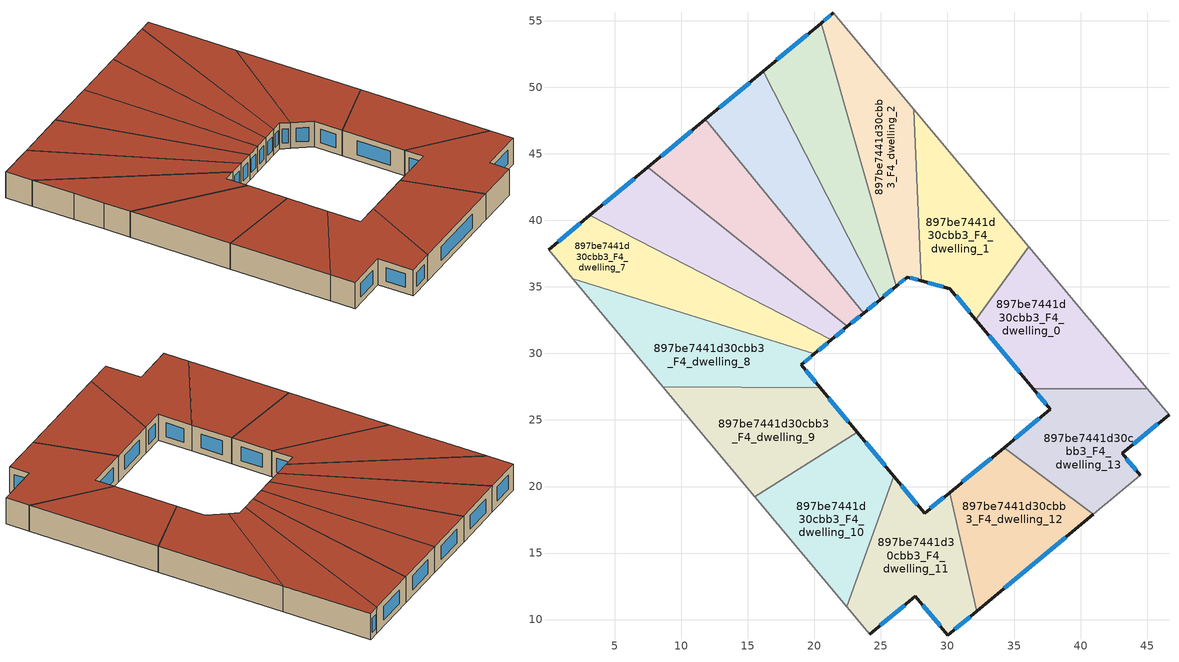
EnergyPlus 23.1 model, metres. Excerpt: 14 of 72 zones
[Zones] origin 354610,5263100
897be7441d30cbb3_F4_dwelling_0
 floor to 897be7441d30cbb3_F3_dwelling_0 (EU_floor_Construction): 36.11,38.03 45.03,27.35 36.43,27.35 32.12,32.54 z12
 wall outside (EU_wall_Construction): 32.12,32.54 36.43,27.35 z12:15
 wall to 897be7441d30cbb3_F4_dwelling_1 (EU_wall_Construction): 36.11,38.03 32.12,32.54 z12:15
 wall adiabatic (EU_wall_Construction): 45.03,27.35 36.11,38.03 z12:15
 wall to 897be7441d30cbb3_F4_dwelling_13 (EU_wall_Construction): 36.43,27.35 45.03,27.35 z12:15
 window (EU_Window_Construction): 33.14,31.32 35.42,28.57 z12.7:14.3
 roof outside (EU_roof_Construction): 45.03,27.35 36.11,38.03 32.12,32.54 36.43,27.35 z15
897be7441d30cbb3_F4_dwelling_1
 floor to 897be7441d30cbb3_F3_dwelling_1 (EU_floor_Construction): 27.47,48.36 36.11,38.03 32.12,32.54 30.19,34.87 28.02,35.46 z12
 wall outside (EU_wall_Construction): 28.02,35.46 30.19,34.87 32.12,32.54 z12:15
 wall to 897be7441d30cbb3_F4_dwelling_2 (EU_wall_Construction): 27.47,48.36 28.02,35.46 z12:15
 wall adiabatic (EU_wall_Construction): 36.11,38.03 27.47,48.36 z12:15
 window (EU_Window_Construction): 30.64,34.32 31.67,33.09 / 28.53,35.32 29.68,35.01 z12.7:14.3
 roof outside (EU_roof_Construction): 32.12,32.54 36.11,38.03 27.47,48.36 28.02,35.46 30.19,34.87 z15
897be7441d30cbb3_F4_dwelling_10
 floor to 897be7441d30cbb3_F3_dwelling_10 (EU_floor_Construction): 23.2,24.09 25.98,20.76 22.43,10.97 15.52,19.24 z12
 wall outside (EU_wall_Construction): 25.98,20.76 23.2,24.09 z12:15
 wall to 897be7441d30cbb3_F4_dwelling_11 (EU_wall_Construction): 22.43,10.97 25.98,20.76 z12:15
 wall adiabatic (EU_wall_Construction): 15.52,19.24 22.43,10.97 z12:15
 wall to 897be7441d30cbb3_F4_dwelling_9 (EU_wall_Construction): 23.2,24.09 15.52,19.24 z12:15
 window (EU_Window_Construction): 25.32,21.54 23.85,23.31 z12.7:14.3
 roof outside (EU_roof_Construction): 22.43,10.97 25.98,20.76 23.2,24.09 15.52,19.24 z15
897be7441d30cbb3_F4_dwelling_11
 floor to 897be7441d30cbb3_F3_dwelling_11 (EU_floor_Construction): 30.16,19.55 32.21,10.64 30.03,8.83 27.59,11.76 24.15,8.91 22.43,10.97 25.98,20.76 28.28,17.99 z12
 wall outside (EU_wall_Construction): 24.15,8.91 27.59,11.76 30.03,8.83 32.21,10.64 / 30.16,19.55 28.28,17.99 25.98,20.76 z12:15
 wall adiabatic (EU_wall_Construction): 22.43,10.97 24.15,8.91 z12:15
 wall to 897be7441d30cbb3_F4_dwelling_12 (EU_wall_Construction): 32.21,10.64 30.16,19.55 z12:15
 window (EU_Window_Construction): 24.96,9.58 26.78,11.09 / 27.74,18.64 26.52,20.11 / 29.71,19.18 28.72,18.36 / 30.54,9.26 31.69,10.21 / 28.16,11.07 29.46,9.52 z12.7:14.3
 roof outside (EU_roof_Construction): 32.21,10.64 30.16,19.55 28.28,17.99 25.98,20.76 22.43,10.97 24.15,8.91 27.59,11.76 30.03,8.83 z15
897be7441d30cbb3_F4_dwelling_12
 floor to 897be7441d30cbb3_F3_dwelling_12 (EU_floor_Construction): 40.95,17.9 32.21,10.64 30.16,19.55 34.25,22.93 z12
 wall outside (EU_wall_Construction): 34.25,22.93 30.16,19.55 / 32.21,10.64 40.95,17.9 z12:15
 wall to 897be7441d30cbb3_F4_dwelling_13 (EU_wall_Construction): 40.95,17.9 34.25,22.93 z12:15
 window (EU_Window_Construction): 33.29,22.13 31.12,20.34 / 34.26,12.34 38.9,16.19 z12.7:14.3
 roof outside (EU_roof_Construction): 40.95,17.9 34.25,22.93 30.16,19.55 32.21,10.64 z15
897be7441d30cbb3_F4_dwelling_13
 floor to 897be7441d30cbb3_F3_dwelling_13 (EU_floor_Construction): 45.03,27.35 46.65,25.41 43.13,22.49 44.49,20.84 40.95,17.9 34.25,22.93 37.72,25.8 36.43,27.35 z12
 wall outside (EU_wall_Construction): 36.43,27.35 37.72,25.8 34.25,22.93 / 44.49,20.84 43.13,22.49 46.65,25.41 z12:15
 wall adiabatic (EU_wall_Construction): 46.65,25.41 45.03,27.35 / 40.95,17.9 44.49,20.84 z12:15
 window (EU_Window_Construction): 36.91,25.13 35.06,23.6 / 36.74,26.99 37.42,26.16 / 43.95,23.17 45.82,24.72 / 44.17,21.23 43.45,22.1 z12.7:14.3
 roof outside (EU_roof_Construction): 44.49,20.84 43.13,22.49 46.65,25.41 45.03,27.35 36.43,27.35 37.72,25.8 34.25,22.93 40.95,17.9 z15
897be7441d30cbb3_F4_dwelling_2
 floor to 897be7441d30cbb3_F3_dwelling_2 (EU_floor_Construction): 21.43,55.59 27.47,48.36 28.02,35.46 26.98,35.74 26.15,35.06 20.5,54.82 z12
 wall outside (EU_wall_Construction): 26.15,35.06 26.98,35.74 28.02,35.46 / 21.43,55.59 20.5,54.82 z12:15
 wall to 897be7441d30cbb3_F4_dwelling_3 (EU_wall_Construction): 20.5,54.82 26.15,35.06 z12:15
 wall adiabatic (EU_wall_Construction): 27.47,48.36 21.43,55.59 z12:15
 window (EU_Window_Construction): 27.22,35.67 27.77,35.53 / 26.35,35.22 26.78,35.58 / 21.21,55.41 20.72,55 z12.7:14.3
 roof outside (EU_roof_Construction): 28.02,35.46 27.47,48.36 21.43,55.59 20.5,54.82 26.15,35.06 26.98,35.74 z15
897be7441d30cbb3_F4_dwelling_3
 floor to 897be7441d30cbb3_F3_dwelling_3 (EU_floor_Construction): 20.5,54.82 26.15,35.06 24.93,34.05 16.16,51.21 z12
 wall outside (EU_wall_Construction): 24.93,34.05 26.15,35.06 / 20.5,54.82 16.16,51.21 z12:15
 wall to 897be7441d30cbb3_F4_dwelling_4 (EU_wall_Construction): 16.16,51.21 24.93,34.05 z12:15
 window (EU_Window_Construction): 25.22,34.29 25.87,34.82 / 19.48,53.97 17.18,52.06 z12.7:14.3
 roof outside (EU_roof_Construction): 26.15,35.06 20.5,54.82 16.16,51.21 24.93,34.05 z15
897be7441d30cbb3_F4_dwelling_4
 floor to 897be7441d30cbb3_F3_dwelling_4 (EU_floor_Construction): 16.16,51.21 24.93,34.05 23.71,33.04 11.81,47.6 z12
 wall outside (EU_wall_Construction): 23.71,33.04 24.93,34.05 / 16.16,51.21 11.81,47.6 z12:15
 wall to 897be7441d30cbb3_F4_dwelling_5 (EU_wall_Construction): 11.81,47.6 23.71,33.04 z12:15
 window (EU_Window_Construction): 24,33.28 24.65,33.81 / 15.14,50.36 12.83,48.45 z12.7:14.3
 roof outside (EU_roof_Construction): 24.93,34.05 16.16,51.21 11.81,47.6 23.71,33.04 z15
897be7441d30cbb3_F4_dwelling_5
 floor to 897be7441d30cbb3_F3_dwelling_5 (EU_floor_Construction): 11.81,47.6 23.71,33.04 22.49,32.03 7.47,43.99 z12
 wall outside (EU_wall_Construction): 22.49,32.03 23.71,33.04 / 11.81,47.6 7.47,43.99 z12:15
 wall to 897be7441d30cbb3_F4_dwelling_6 (EU_wall_Construction): 7.47,43.99 22.49,32.03 z12:15
 window (EU_Window_Construction): 22.77,32.27 23.42,32.8 / 10.79,46.75 8.49,44.84 z12.7:14.3
 roof outside (EU_roof_Construction): 23.71,33.04 11.81,47.6 7.47,43.99 22.49,32.03 z15
897be7441d30cbb3_F4_dwelling_6
 floor to 897be7441d30cbb3_F3_dwelling_6 (EU_floor_Construction): 22.49,32.03 21.26,31.01 3.12,40.38 7.47,43.99 z12
 wall outside (EU_wall_Construction): 21.26,31.01 22.49,32.03 / 7.47,43.99 3.12,40.38 z12:15
 wall to 897be7441d30cbb3_F4_dwelling_7 (EU_wall_Construction): 3.12,40.38 21.26,31.01 z12:15
 window (EU_Window_Construction): 21.55,31.25 22.2,31.79 / 6.44,43.14 4.14,41.23 z12.7:14.3
 roof outside (EU_roof_Construction): 22.49,32.03 7.47,43.99 3.12,40.38 21.26,31.01 z15
897be7441d30cbb3_F4_dwelling_7
 floor to 897be7441d30cbb3_F3_dwelling_7 (EU_floor_Construction): 21.26,31.01 19.99,29.96 1.84,35.62 0.02,37.8 3.12,40.38 z12
 wall outside (EU_wall_Construction): 19.99,29.96 21.26,31.01 / 3.12,40.38 0.02,37.8 z12:15
 wall adiabatic (EU_wall_Construction): 0.02,37.8 1.84,35.62 z12:15
 wall to 897be7441d30cbb3_F4_dwelling_8 (EU_wall_Construction): 1.84,35.62 19.99,29.96 z12:15
 window (EU_Window_Construction): 20.29,30.21 20.96,30.77 / 2.39,39.77 0.74,38.41 z12.7:14.3
 roof outside (EU_roof_Construction): 21.26,31.01 3.12,40.38 0.02,37.8 1.84,35.62 19.99,29.96 z15
897be7441d30cbb3_F4_dwelling_8
 floor to 897be7441d30cbb3_F3_dwelling_8 (EU_floor_Construction): 19.99,29.96 19,29.14 20.44,27.42 8.61,27.51 6.8,29.67 4.7,32.2 1.84,35.62 z12
 wall outside (EU_wall_Construction): 20.44,27.42 19,29.14 19.99,29.96 z12:15
 wall adiabatic (EU_wall_Construction): 1.84,35.62 4.7,32.2 6.8,29.67 8.61,27.51 z12:15
 wall to 897be7441d30cbb3_F4_dwelling_9 (EU_wall_Construction): 8.61,27.51 20.44,27.42 z12:15
 window (EU_Window_Construction): 19.23,29.34 19.76,29.77 / 20.1,27.82 19.34,28.74 z12.7:14.3
 roof outside (EU_roof_Construction): 20.44,27.42 19,29.14 19.99,29.96 1.84,35.62 4.7,32.2 6.8,29.67 8.61,27.51 z15
897be7441d30cbb3_F4_dwelling_9
 floor to 897be7441d30cbb3_F3_dwelling_9 (EU_floor_Construction): 20.44,27.42 23.2,24.09 15.52,19.24 8.61,27.51 z12
 wall outside (EU_wall_Construction): 23.2,24.09 20.44,27.42 z12:15
 wall adiabatic (EU_wall_Construction): 8.61,27.51 15.52,19.24 z12:15
 window (EU_Window_Construction): 22.55,24.87 21.09,26.64 z12.7:14.3
 roof outside (EU_roof_Construction): 23.2,24.09 20.44,27.42 8.61,27.51 15.52,19.24 z15
[Building]
EU S2 Campaign: North Axis=0; Terrain=City; Solar Distribution=FullExterior
[Site:Location]
Budapest.Ferenc.Liszt.Intl.AP: Latitude=47.437; Longitude=19.256; Time Zone=1; Elevation=185
[SizingPeriod:WeatherFileDays]
AnnualSizingPeriod: Begin Month=1; Begin Day of Month=1; End Month=12; End Day of Month=31; Day of Week for Start Day=Monday; Use Weather File Daylight Saving Period=No; Use Weather File Rain and Snow Indicators=No
[MATERIAL]
EU_InternalMass_Material: Roughness=MediumRough; Thickness=0.1; Conductivity=1; Density=1800; Specific Heat=900; Thermal Absorptance=0.9; Solar Absorptance=0.7; Visible Absorptance=0.7
[MATERIAL:NOMASS] Roughness=MediumRough; Thermal Absorptance=0.9; Solar Absorptance=0.7; Visible Absorptance=0.7
Name | Thermal Resistance
EU_wall_NoMass | 0.832559
EU_roof_NoMass | 1.39638
EU_floor_NoMass | 0.872794
[WINDOWMATERIAL:SIMPLEGLAZINGSYSTEM]
EU_Window_SimpleGlazing: UFactor=2.79869; Solar Heat Gain Coefficient=0.75; Visible Transmittance=0.75
[CONSTRUCTION]
EU_wall_Construction: EU_wall_NoMass
EU_roof_Construction: EU_roof_NoMass
EU_floor_Construction: EU_floor_NoMass
EU_Window_Construction: EU_Window_SimpleGlazing
EU_InternalMass_Construction: EU_InternalMass_Material
[ZONE] Type=1; Multiplier=1; Ceiling Height=autocalculate; Floor Area=autocalculate; Part of Total Floor Area=Yes
Name | Volume
897be7441d30cbb3_F4_dwelling_0; 897be7441d30cbb3_F4_dwelling_10 | 204.088
897be7441d30cbb3_F4_dwelling_1 | 204.092
897be7441d30cbb3_F4_dwelling_11 | 204.125
897be7441d30cbb3_F4_dwelling_12 | 204.075
897be7441d30cbb3_F4_dwelling_13 | 204.134
897be7441d30cbb3_F4_dwelling_2 | 204.061
897be7441d30cbb3_F4_dwelling_3 | 204.13
897be7441d30cbb3_F4_dwelling_4 | 204.096
897be7441d30cbb3_F4_dwelling_5 | 204.114
897be7441d30cbb3_F4_dwelling_6 | 204.105
897be7441d30cbb3_F4_dwelling_7 | 204.04
897be7441d30cbb3_F4_dwelling_8 | 204.163
897be7441d30cbb3_F4_dwelling_9 | 204.093
[INTERNALMASS] Construction=EU_InternalMass_Construction
Name | Zone or ZoneList | Surface Area
897be7441d30cbb3_F4_dwelling_0_EU_InternalMass | 897be7441d30cbb3_F4_dwelling_0 | 68.0295
897be7441d30cbb3_F4_dwelling_1_EU_InternalMass | 897be7441d30cbb3_F4_dwelling_1 | 68.0306
897be7441d30cbb3_F4_dwelling_2_EU_InternalMass | 897be7441d30cbb3_F4_dwelling_2 | 68.02
897be7441d30cbb3_F4_dwelling_3_EU_InternalMass | 897be7441d30cbb3_F4_dwelling_3 | 68.0433
897be7441d30cbb3_F4_dwelling_4_EU_InternalMass | 897be7441d30cbb3_F4_dwelling_4 | 68.0322
897be7441d30cbb3_F4_dwelling_5_EU_InternalMass | 897be7441d30cbb3_F4_dwelling_5 | 68.0378
897be7441d30cbb3_F4_dwelling_6_EU_InternalMass | 897be7441d30cbb3_F4_dwelling_6 | 68.035
897be7441d30cbb3_F4_dwelling_7_EU_InternalMass | 897be7441d30cbb3_F4_dwelling_7 | 68.0134
897be7441d30cbb3_F4_dwelling_8_EU_InternalMass | 897be7441d30cbb3_F4_dwelling_8 | 68.0543
897be7441d30cbb3_F4_dwelling_9_EU_InternalMass | 897be7441d30cbb3_F4_dwelling_9 | 68.0309
897be7441d30cbb3_F4_dwelling_10_EU_InternalMass | 897be7441d30cbb3_F4_dwelling_10 | 68.0292
897be7441d30cbb3_F4_dwelling_11_EU_InternalMass | 897be7441d30cbb3_F4_dwelling_11 | 68.0417
897be7441d30cbb3_F4_dwelling_12_EU_InternalMass | 897be7441d30cbb3_F4_dwelling_12 | 68.0249
897be7441d30cbb3_F4_dwelling_13_EU_InternalMass | 897be7441d30cbb3_F4_dwelling_13 | 68.045
[OTHEREQUIPMENT] Fuel Type=Electricity; Design Level Calculation Method=Watts/Area; Power per Zone Floor Area=1; Fraction Latent=0; Fraction Radiant=0; Fraction Lost=0; Carbon Dioxide Generation Rate=0; EndUse Subcategory=EU_Step8_InternalGains
Name | Zone or ZoneList or Space or SpaceList | Schedule
EU_Step8_InternalGain_897be7441d30cbb3_F4_dwelling_0_f000 | 897be7441d30cbb3_F4_dwelling_0 | EU_Step8_GainSchedule_897be7441d30cbb3_F4_dwelling_0_f000
EU_Step8_InternalGain_897be7441d30cbb3_F4_dwelling_1_f000 | 897be7441d30cbb3_F4_dwelling_1 | EU_Step8_GainSchedule_897be7441d30cbb3_F4_dwelling_1_f000
EU_Step8_InternalGain_897be7441d30cbb3_F4_dwelling_2_f000 | 897be7441d30cbb3_F4_dwelling_2 | EU_Step8_GainSchedule_897be7441d30cbb3_F4_dwelling_2_f000
EU_Step8_InternalGain_897be7441d30cbb3_F4_dwelling_3_f000 | 897be7441d30cbb3_F4_dwelling_3 | EU_Step8_GainSchedule_897be7441d30cbb3_F4_dwelling_3_f000
EU_Step8_InternalGain_897be7441d30cbb3_F4_dwelling_4_f000 | 897be7441d30cbb3_F4_dwelling_4 | EU_Step8_GainSchedule_897be7441d30cbb3_F4_dwelling_4_f000
EU_Step8_InternalGain_897be7441d30cbb3_F4_dwelling_5_f000 | 897be7441d30cbb3_F4_dwelling_5 | EU_Step8_GainSchedule_897be7441d30cbb3_F4_dwelling_5_f000
EU_Step8_InternalGain_897be7441d30cbb3_F4_dwelling_6_f000 | 897be7441d30cbb3_F4_dwelling_6 | EU_Step8_GainSchedule_897be7441d30cbb3_F4_dwelling_6_f000
EU_Step8_InternalGain_897be7441d30cbb3_F4_dwelling_7_f000 | 897be7441d30cbb3_F4_dwelling_7 | EU_Step8_GainSchedule_897be7441d30cbb3_F4_dwelling_7_f000
EU_Step8_InternalGain_897be7441d30cbb3_F4_dwelling_8_f000 | 897be7441d30cbb3_F4_dwelling_8 | EU_Step8_GainSchedule_897be7441d30cbb3_F4_dwelling_8_f000
EU_Step8_InternalGain_897be7441d30cbb3_F4_dwelling_9_f000 | 897be7441d30cbb3_F4_dwelling_9 | EU_Step8_GainSchedule_897be7441d30cbb3_F4_dwelling_9_f000
EU_Step8_InternalGain_897be7441d30cbb3_F4_dwelling_10_f000 | 897be7441d30cbb3_F4_dwelling_10 | EU_Step8_GainSchedule_897be7441d30cbb3_F4_dwelling_10_f000
EU_Step8_InternalGain_897be7441d30cbb3_F4_dwelling_11_f000 | 897be7441d30cbb3_F4_dwelling_11 | EU_Step8_GainSchedule_897be7441d30cbb3_F4_dwelling_11_f000
EU_Step8_InternalGain_897be7441d30cbb3_F4_dwelling_12_f000 | 897be7441d30cbb3_F4_dwelling_12 | EU_Step8_GainSchedule_897be7441d30cbb3_F4_dwelling_12_f000
EU_Step8_InternalGain_897be7441d30cbb3_F4_dwelling_13_f000 | 897be7441d30cbb3_F4_dwelling_13 | EU_Step8_GainSchedule_897be7441d30cbb3_F4_dwelling_13_f000
[ZONEVENTILATION:DESIGNFLOWRATE] Schedule=EU_AlwaysOn; Design Flow Rate Calculation Method=AirChanges/Hour; Air Changes per Hour=0.475469; Ventilation Type=Natural; Fan Pressure Rise=0; Fan Total Efficiency=1; Constant Term Coefficient=1; Temperature Term Coefficient=0; Velocity Term Coefficient=0; Velocity Squared Term Coefficient=0; Minimum Indoor Temperature=-100; Maximum Indoor Temperature=100; Delta Temperature=-100; Minimum Outdoor Temperature=-100; Maximum Outdoor Temperature=100; Maximum Wind Speed=40
Name | Zone or ZoneList or Space or SpaceList
EU_ConstantAir_897be7441d30cbb3_F4_dwelling_0 | 897be7441d30cbb3_F4_dwelling_0
EU_ConstantAir_897be7441d30cbb3_F4_dwelling_1 | 897be7441d30cbb3_F4_dwelling_1
EU_ConstantAir_897be7441d30cbb3_F4_dwelling_2 | 897be7441d30cbb3_F4_dwelling_2
EU_ConstantAir_897be7441d30cbb3_F4_dwelling_3 | 897be7441d30cbb3_F4_dwelling_3
EU_ConstantAir_897be7441d30cbb3_F4_dwelling_4 | 897be7441d30cbb3_F4_dwelling_4
EU_ConstantAir_897be7441d30cbb3_F4_dwelling_5 | 897be7441d30cbb3_F4_dwelling_5
EU_ConstantAir_897be7441d30cbb3_F4_dwelling_6 | 897be7441d30cbb3_F4_dwelling_6
EU_ConstantAir_897be7441d30cbb3_F4_dwelling_7 | 897be7441d30cbb3_F4_dwelling_7
EU_ConstantAir_897be7441d30cbb3_F4_dwelling_8 | 897be7441d30cbb3_F4_dwelling_8
EU_ConstantAir_897be7441d30cbb3_F4_dwelling_9 | 897be7441d30cbb3_F4_dwelling_9
EU_ConstantAir_897be7441d30cbb3_F4_dwelling_10 | 897be7441d30cbb3_F4_dwelling_10
EU_ConstantAir_897be7441d30cbb3_F4_dwelling_11 | 897be7441d30cbb3_F4_dwelling_11
EU_ConstantAir_897be7441d30cbb3_F4_dwelling_12 | 897be7441d30cbb3_F4_dwelling_12
EU_ConstantAir_897be7441d30cbb3_F4_dwelling_13 | 897be7441d30cbb3_F4_dwelling_13
[HVACTEMPLATE:THERMOSTAT] Constant Heating Setpoint=20; Constant Cooling Setpoint=50
EU_HeatOnly_897be7441d30cbb3_F2_dwelling_5; EU_HeatOnly_897be7441d30cbb3_F2_dwelling_6; EU_HeatOnly_897be7441d30cbb3_F2_dwelling_7; EU_HeatOnly_897be7441d30cbb3_F2_dwelling_8; EU_HeatOnly_897be7441d30cbb3_F2_dwelling_9; EU_HeatOnly_897be7441d30cbb3_F2_dwelling_10; EU_HeatOnly_897be7441d30cbb3_F2_dwelling_11; EU_HeatOnly_897be7441d30cbb3_F2_dwelling_12; EU_HeatOnly_897be7441d30cbb3_F2_dwelling_13; EU_HeatOnly_897be7441d30cbb3_F3_dwelling_0; EU_HeatOnly_897be7441d30cbb3_F3_dwelling_1; EU_HeatOnly_897be7441d30cbb3_F3_dwelling_2; EU_HeatOnly_897be7441d30cbb3_F3_dwelling_3; EU_HeatOnly_897be7441d30cbb3_F3_dwelling_4; EU_HeatOnly_897be7441d30cbb3_F3_dwelling_5; EU_HeatOnly_897be7441d30cbb3_F3_dwelling_6; EU_HeatOnly_897be7441d30cbb3_F3_dwelling_7; EU_HeatOnly_897be7441d30cbb3_F3_dwelling_8; EU_HeatOnly_897be7441d30cbb3_F3_dwelling_9; EU_HeatOnly_897be7441d30cbb3_F3_dwelling_10; EU_HeatOnly_897be7441d30cbb3_F3_dwelling_11; EU_HeatOnly_897be7441d30cbb3_F3_dwelling_12; EU_HeatOnly_897be7441d30cbb3_F3_dwelling_13; EU_HeatOnly_897be7441d30cbb3_F4_dwelling_0; EU_HeatOnly_897be7441d30cbb3_F4_dwelling_1; EU_HeatOnly_897be7441d30cbb3_F4_dwelling_2; EU_HeatOnly_897be7441d30cbb3_F4_dwelling_3; EU_HeatOnly_897be7441d30cbb3_F4_dwelling_4; EU_HeatOnly_897be7441d30cbb3_F4_dwelling_5; EU_HeatOnly_897be7441d30cbb3_F4_dwelling_6; EU_HeatOnly_897be7441d30cbb3_F4_dwelling_7; EU_HeatOnly_897be7441d30cbb3_F4_dwelling_8; EU_HeatOnly_897be7441d30cbb3_F4_dwelling_9; EU_HeatOnly_897be7441d30cbb3_F4_dwelling_10; EU_HeatOnly_897be7441d30cbb3_F4_dwelling_11; EU_HeatOnly_897be7441d30cbb3_F4_dwelling_12; EU_HeatOnly_897be7441d30cbb3_F4_dwelling_13
[HVACTEMPLATE:ZONE:IDEALLOADSAIRSYSTEM] System Availability Schedule=EU_AlwaysOn; Maximum Heating Supply Air Temperature=50; Minimum Cooling Supply Air Temperature=13; Maximum Heating Supply Air Humidity Ratio=0.0156; Minimum Cooling Supply Air Humidity Ratio=0.0077; Heating Limit=NoLimit; Cooling Limit=NoLimit; Heating Availability Schedule=EU_AlwaysOn; Cooling Availability Schedule=EU_CoolingOff; Dehumidification Control Type=ConstantSensibleHeatRatio; Cooling Sensible Heat Ratio=0.7; Dehumidification Setpoint=60; Humidification Control Type=None; Humidification Setpoint=30; Outdoor Air Method=None; Outdoor Air Flow Rate per Person=0.00944; Outdoor Air Flow Rate per Zone Floor Area=0; Outdoor Air Flow Rate per Zone=0; Demand Controlled Ventilation Type=None; Outdoor Air Economizer Type=NoEconomizer; Heat Recovery Type=None; Sensible Heat Recovery Effectiveness=0.7; Latent Heat Recovery Effectiveness=0.65
Name | Template Thermostat
897be7441d30cbb3_F4_dwelling_0 | EU_HeatOnly_897be7441d30cbb3_F4_dwelling_0
897be7441d30cbb3_F4_dwelling_1 | EU_HeatOnly_897be7441d30cbb3_F4_dwelling_1
897be7441d30cbb3_F4_dwelling_2 | EU_HeatOnly_897be7441d30cbb3_F4_dwelling_2
897be7441d30cbb3_F4_dwelling_3 | EU_HeatOnly_897be7441d30cbb3_F4_dwelling_3
897be7441d30cbb3_F4_dwelling_4 | EU_HeatOnly_897be7441d30cbb3_F4_dwelling_4
897be7441d30cbb3_F4_dwelling_5 | EU_HeatOnly_897be7441d30cbb3_F4_dwelling_5
897be7441d30cbb3_F4_dwelling_6 | EU_HeatOnly_897be7441d30cbb3_F4_dwelling_6
897be7441d30cbb3_F4_dwelling_7 | EU_HeatOnly_897be7441d30cbb3_F4_dwelling_7
897be7441d30cbb3_F4_dwelling_8 | EU_HeatOnly_897be7441d30cbb3_F4_dwelling_8
897be7441d30cbb3_F4_dwelling_9 | EU_HeatOnly_897be7441d30cbb3_F4_dwelling_9
897be7441d30cbb3_F4_dwelling_10 | EU_HeatOnly_897be7441d30cbb3_F4_dwelling_10
897be7441d30cbb3_F4_dwelling_11 | EU_HeatOnly_897be7441d30cbb3_F4_dwelling_11
897be7441d30cbb3_F4_dwelling_12 | EU_HeatOnly_897be7441d30cbb3_F4_dwelling_12
897be7441d30cbb3_F4_dwelling_13 | EU_HeatOnly_897be7441d30cbb3_F4_dwelling_13
[SIZING:ZONE] Zone Cooling Design Supply Air Temperature Input Method=SupplyAirTemperature; Zone Cooling Design Supply Air Temperature=13; Zone Heating Design Supply Air Temperature Input Method=SupplyAirTemperature; Zone Heating Design Supply Air Temperature=50; Zone Cooling Design Supply Air Humidity Ratio=0.008; Zone Heating Design Supply Air Humidity Ratio=0.008; Cooling Design Air Flow Method=DesignDay; Cooling Design Air Flow Rate=0; Cooling Minimum Air Flow per Zone Floor Area=0.000762; Cooling Minimum Air Flow=0; Cooling Minimum Air Flow Fraction=0.2; Heating Design Air Flow Method=DesignDay; Heating Design Air Flow Rate=0; Heating Maximum Air Flow per Zone Floor Area=0.002032; Heating Maximum Air Flow=0.141576; Heating Maximum Air Flow Fraction=0.3; Account for Dedicated Outdoor Air System=No; Dedicated Outdoor Air System Control Strategy=NeutralSupplyAir; Dedicated Outdoor Air Low Setpoint Temperature for Design=autosize; Dedicated Outdoor Air High Setpoint Temperature for Design=autosize; Zone Load Sizing Method=Sensible Load Only No Latent Load; Zone Latent Cooling Design Supply Air Humidity Ratio Input Method=HumidityRatioDifference; Zone Cooling Design Supply Air Humidity Ratio Difference=0.005; Zone Latent Heating Design Supply Air Humidity Ratio Input Method=HumidityRatioDifference; Zone Humidification Design Supply Air Humidity Ratio Difference=0.005
897be7441d30cbb3_F4_dwelling_0; 897be7441d30cbb3_F4_dwelling_1; 897be7441d30cbb3_F4_dwelling_2; 897be7441d30cbb3_F4_dwelling_3; 897be7441d30cbb3_F4_dwelling_4; 897be7441d30cbb3_F4_dwelling_5; 897be7441d30cbb3_F4_dwelling_6; 897be7441d30cbb3_F4_dwelling_7; 897be7441d30cbb3_F4_dwelling_8; 897be7441d30cbb3_F4_dwelling_9; 897be7441d30cbb3_F4_dwelling_10; 897be7441d30cbb3_F4_dwelling_11; 897be7441d30cbb3_F4_dwelling_12; 897be7441d30cbb3_F4_dwelling_13
[SCHEDULE:CONSTANT]
Name | Hourly Value
EU_AlwaysOn | 1
EU_CoolingOff | 0
[SCHEDULE:FILE] Column Number=1; Rows to Skip at Top=0; Number of Hours of Data=8760; Column Separator=Comma; Interpolate to Timestep=No; Minutes per Item=60; Adjust Schedule for Daylight Savings=Yes
Name | File
EU_Step8_GainSchedule_897be7441d30cbb3_F4_dwelling_0_f000 | ../../schedules/897be7441d30cbb3/897be7441d30cbb3_F4_dwelling_0_f000_gain.csv
EU_Step8_GainSchedule_897be7441d30cbb3_F4_dwelling_1_f000 | ../../schedules/897be7441d30cbb3/897be7441d30cbb3_F4_dwelling_1_f000_gain.csv
EU_Step8_GainSchedule_897be7441d30cbb3_F4_dwelling_2_f000 | ../../schedules/897be7441d30cbb3/897be7441d30cbb3_F4_dwelling_2_f000_gain.csv
EU_Step8_GainSchedule_897be7441d30cbb3_F4_dwelling_3_f000 | ../../schedules/897be7441d30cbb3/897be7441d30cbb3_F4_dwelling_3_f000_gain.csv
EU_Step8_GainSchedule_897be7441d30cbb3_F4_dwelling_4_f000 | ../../schedules/897be7441d30cbb3/897be7441d30cbb3_F4_dwelling_4_f000_gain.csv
EU_Step8_GainSchedule_897be7441d30cbb3_F4_dwelling_5_f000 | ../../schedules/897be7441d30cbb3/897be7441d30cbb3_F4_dwelling_5_f000_gain.csv
EU_Step8_GainSchedule_897be7441d30cbb3_F4_dwelling_6_f000 | ../../schedules/897be7441d30cbb3/897be7441d30cbb3_F4_dwelling_6_f000_gain.csv
EU_Step8_GainSchedule_897be7441d30cbb3_F4_dwelling_7_f000 | ../../schedules/897be7441d30cbb3/897be7441d30cbb3_F4_dwelling_7_f000_gain.csv
EU_Step8_GainSchedule_897be7441d30cbb3_F4_dwelling_8_f000 | ../../schedules/897be7441d30cbb3/897be7441d30cbb3_F4_dwelling_8_f000_gain.csv
EU_Step8_GainSchedule_897be7441d30cbb3_F4_dwelling_9_f000 | ../../schedules/897be7441d30cbb3/897be7441d30cbb3_F4_dwelling_9_f000_gain.csv
EU_Step8_GainSchedule_897be7441d30cbb3_F4_dwelling_10_f000 | ../../schedules/897be7441d30cbb3/897be7441d30cbb3_F4_dwelling_10_f000_gain.csv
EU_Step8_GainSchedule_897be7441d30cbb3_F4_dwelling_11_f000 | ../../schedules/897be7441d30cbb3/897be7441d30cbb3_F4_dwelling_11_f000_gain.csv
EU_Step8_GainSchedule_897be7441d30cbb3_F4_dwelling_12_f000 | ../../schedules/897be7441d30cbb3/897be7441d30cbb3_F4_dwelling_12_f000_gain.csv
EU_Step8_GainSchedule_897be7441d30cbb3_F4_dwelling_13_f000 | ../../schedules/897be7441d30cbb3/897be7441d30cbb3_F4_dwelling_13_f000_gain.csv
